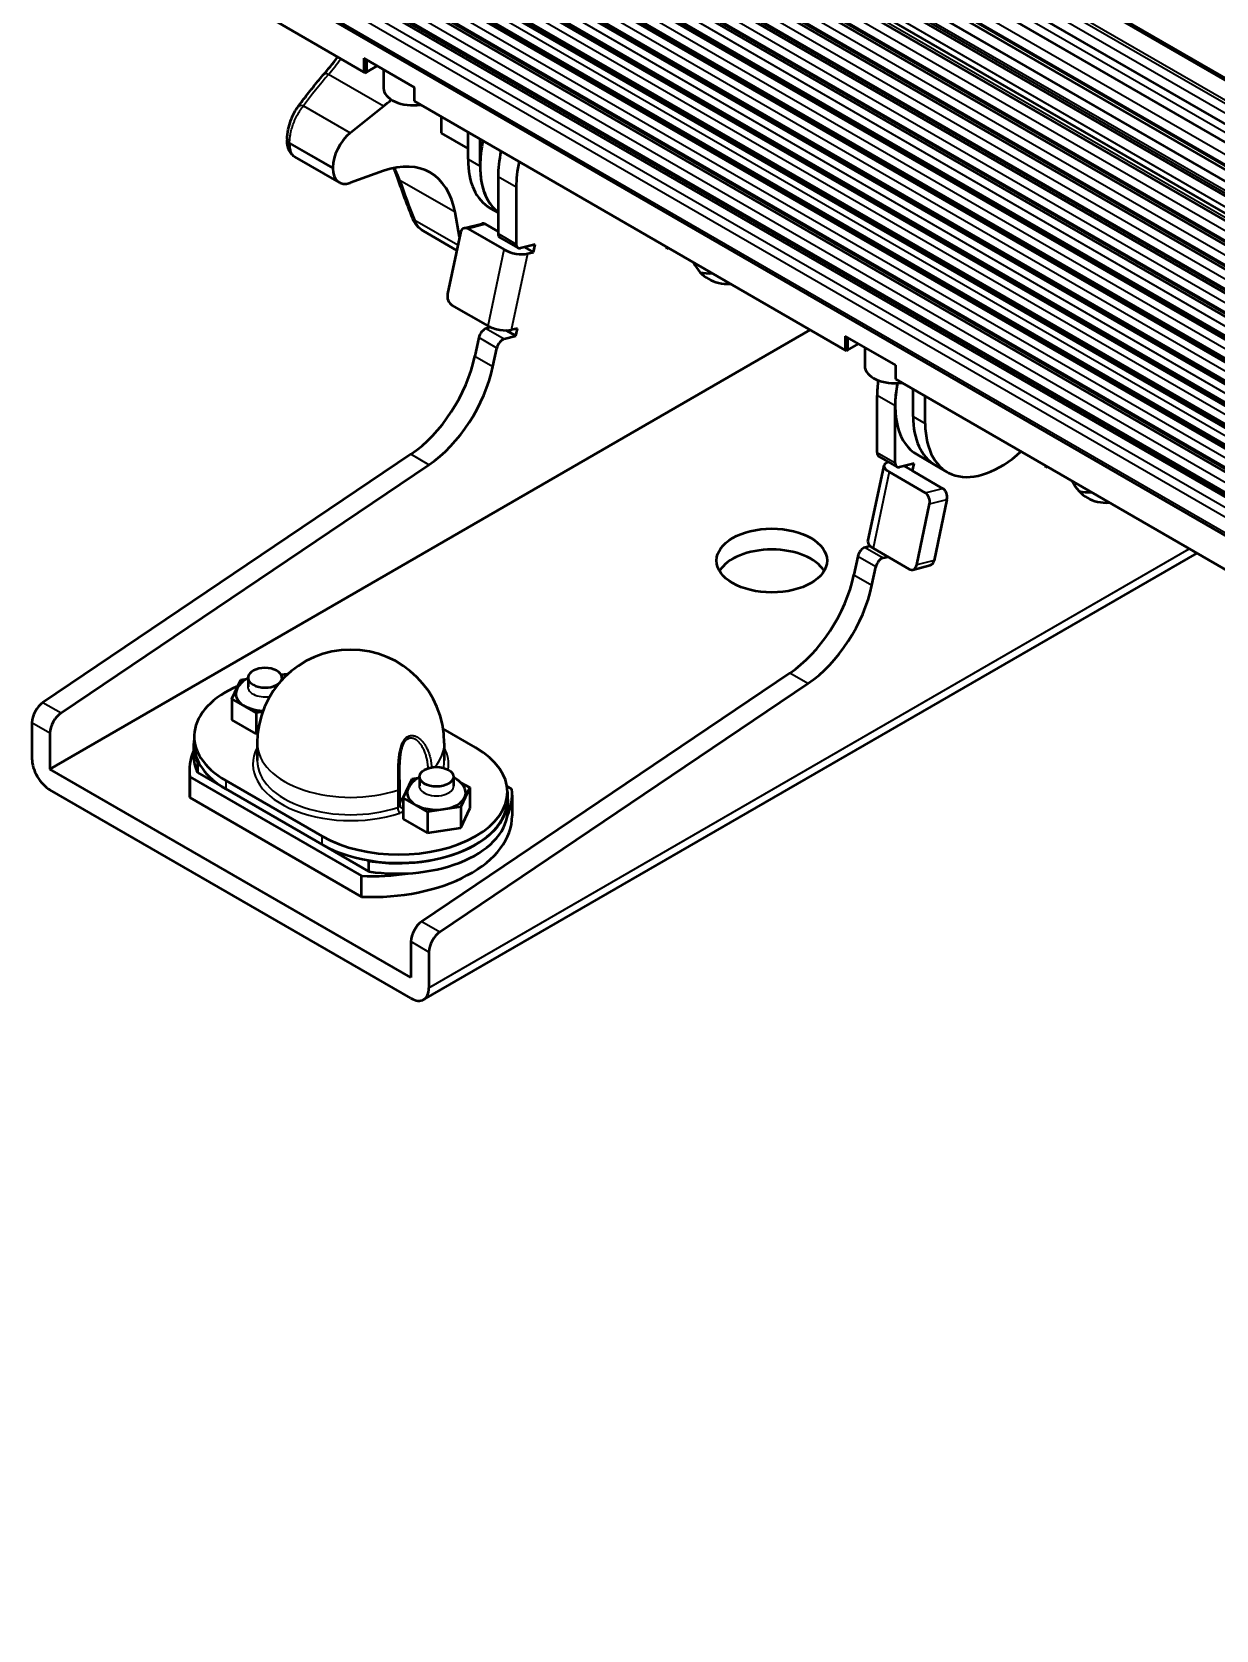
# Model space of a CAD drawing. Header units: millimetres. Extents: x 0 to 3000, y 0 to 3000.
# Drawn here: x 325.4 to 464.6, y 2279.7 to 2467.5 of the extents above; entities that cross this region are included whole.
import ezdxf

# ---------------------------------------------------------------- set-up
doc = ezdxf.new("R2010")
doc.units = ezdxf.units.MM
doc.layers.add('Visible (ANSI)', color=7, linetype='Continuous', lineweight=50)
doc.layers.add('Visible Narrow (ANSI)', color=7, linetype='Continuous', lineweight=35)

msp = doc.modelspace()

# ---------------------------------------------------------------- linework, layer by layer
at = {"layer": 'Visible (ANSI)'}
for p, q in [((1051.9639, 2123.313), (346.2714, 2530.7448)), ((1053.321, 2117.3781), (346.5633, 2525.4249)), ((1053.1807, 2115.3233), (346.6697, 2523.2276)), ((1053.0106, 2112.1892), (346.2817, 2520.2193)), ((1052.9552, 2110.8674), (346.3561, 2518.8226)), ((1052.8987, 2109.1818), (346.1658, 2517.2142)), ((1052.8524, 2107.1628), (345.9653, 2515.2843)), ((1052.8401, 2106.3273), (346.168, 2514.3247)), ((1052.8295, 2103.4406), (346.1968, 2511.4152)), ((1052.8688, 2100.5712), (346.2652, 2508.5289)), ((1052.9586, 2097.7195), (346.3733, 2505.6667)), ((1053.0997, 2094.8858), (346.521, 2502.8292)), ((1053.3367, 2092.045), (346.7084, 2500.017)), ((1053.7328, 2089.1613), (346.9354, 2497.231)), ((1054.1215, 2086.3316), (347.2019, 2494.4718)), ((1054.5027, 2083.5566), (347.508, 2491.7401)), ((1054.8865, 2080.762), (347.8638, 2488.9618)), ((1055.244, 2078.1478), (348.3003, 2486.3019)), ((1055.3899, 2075.3069), (348.4845, 2483.439)), ((1055.3899, 2072.3571), (348.4845, 2480.4892)), ((348.4898, 2475.9553), (1055.4923, 2067.7672)), ((349.8381, 2471.1873), (364.4045, 2462.7774)), ((364.4045, 2464.4104), (364.4045, 2462.7774)), ((370.3441, 2460.9811), (364.4045, 2464.4104)), ((364.6873, 2464.2471), (364.6873, 2462.7774)), ((364.5459, 2462.6957), (364.4045, 2462.7774)), ((364.5459, 2462.6957), (364.6873, 2462.7774)), ((364.6873, 2462.7774), (365.9601, 2463.5122)), ((366.7027, 2463.0835), (366.7027, 2460.8994)), ((370.3441, 2459.3481), (370.3441, 2460.9811)), ((362.7881, 2455.6266), (366.7163, 2458.7749)), ((370.3441, 2459.3481), (420.973, 2430.1175)), ((373.5062, 2455.6215), (373.5062, 2457.5225)), ((376.6374, 2453.8137), (373.5062, 2455.6215)), ((376.6374, 2452.5303), (376.6374, 2455.7147)), ((378.0516, 2451.7138), (378.0516, 2454.8982)), ((356.2527, 2452.8342), (361.4731, 2449.8202)), ((366.7163, 2451.1599), (362.7881, 2449.7723)), ((380.1729, 2450.4891), (380.1729, 2443.7922)), ((382.2943, 2449.2644), (382.2943, 2442.5674)), ((375.6456, 2443.4259), (375.1078, 2446.3151)), ((379.2262, 2446.8081), (380.1729, 2446.2616)), ((371.3487, 2444.1185), (371.3487, 2444.1185)), ((375.309, 2441.832), (371.3487, 2444.1185)), ((375.741, 2443.8777), (374.227, 2436.7099)), ((376.1996, 2444.438), (378.2435, 2444.9625)), ((376.6374, 2444.3654), (380.88, 2441.9159)), ((378.6813, 2444.8899), (380.1729, 2444.0287)), ((380.38, 2443.3344), (382.5014, 2442.1096)), ((384.5274, 2442.5198), (382.8121, 2442.0797)), ((384.3382, 2441.6239), (383.322, 2442.2105)), ((383.6569, 2441.449), (384.3382, 2441.6239)), ((384.3382, 2441.6239), (384.5274, 2442.5198)), ((399.9423, 2442.2596), (400.0098, 2442.0181)), ((400.0098, 2442.0181), (400.1471, 2442.1414)), ((378.9875, 2432.9561), (374.7449, 2435.4056)), ((327.4935, 2380.8828), (416.8718, 2432.4854)), ((379.3295, 2432.7862), (378.7725, 2432.6432)), ((382.2564, 2431.7681), (381.1315, 2432.4176)), ((382.4457, 2432.6641), (381.7643, 2432.4893)), ((382.2564, 2431.7681), (382.4457, 2432.6641)), ((377.9019, 2431.5724), (377.4454, 2429.4113)), ((379.5667, 2428.1866), (380.0232, 2430.3477)), ((380.8938, 2431.4185), (382.2564, 2431.7681)), ((420.973, 2431.7505), (420.973, 2430.1175)), ((426.9127, 2428.3212), (420.973, 2431.7505)), ((421.1144, 2430.0359), (420.973, 2430.1175)), ((421.1144, 2430.0359), (421.2558, 2430.1175)), ((421.2558, 2431.5872), (421.2558, 2430.1175)), ((421.2558, 2430.1175), (422.5286, 2430.8524)), ((423.2713, 2430.4236), (423.2713, 2428.2396)), ((426.9127, 2426.6882), (426.9127, 2428.3212)), ((426.9127, 2426.6882), (477.683, 2397.376)), ((424.7207, 2418.0725), (424.7207, 2424.7695)), ((428.9633, 2422.32), (428.9633, 2425.5043)), ((430.3775, 2421.5035), (430.3775, 2424.6878)), ((426.842, 2416.8478), (426.842, 2423.5447)), ((369.9181, 2417.8648), (326.6679, 2388.6969)), ((424.9278, 2417.6147), (427.0491, 2416.39)), ((429.4308, 2417.8225), (431.5521, 2416.5978)), ((328.7892, 2387.4721), (372.0395, 2416.64)), ((423.6481, 2407.5912), (425.5407, 2416.551)), ((426.1349, 2415.788), (430.3775, 2413.3385)), ((429.0752, 2416.8002), (427.3598, 2416.36)), ((427.8698, 2416.4909), (428.8859, 2415.9042)), ((428.8859, 2415.9042), (429.0752, 2416.8002)), ((432.4214, 2413.863), (428.8859, 2415.9042)), ((431.5521, 2416.5978), (432.9663, 2415.7813)), ((444.49, 2416.5399), (444.5575, 2416.2984)), ((444.5575, 2416.2984), (444.6948, 2416.4217)), ((429.3813, 2404.8665), (430.8954, 2412.0343)), ((432.9393, 2412.5588), (431.4253, 2405.391)), ((462.2982, 2406.2584), (371.4199, 2353.7898)), ((422.4496, 2405.8528), (421.9931, 2403.6917)), ((423.8994, 2407.0722), (423.3202, 2406.9236)), ((428.485, 2404.3788), (424.2423, 2406.8283)), ((425.4415, 2405.6989), (425.9656, 2405.8333)), ((424.1145, 2402.4669), (424.5709, 2404.6281)), ((428.9228, 2404.3061), (430.9667, 2404.8306)), ((348.8688, 2389.1174), (349.9148, 2391.3713)), ((349.9148, 2391.3713), (350.6723, 2391.4884)), ((350.7725, 2391.5993), (350.7725, 2390.5378)), ((354.7725, 2391.5993), (354.7725, 2391.372)), ((414.4659, 2392.1451), (371.2157, 2362.9772)), ((373.337, 2361.7525), (416.5872, 2390.9204)), ((351.7265, 2387.4675), (348.8688, 2389.1174)), ((348.8688, 2389.1174), (348.8688, 2386.6679)), ((352.4829, 2387.5845), (351.7265, 2387.4675)), ((351.7265, 2387.4675), (351.7265, 2385.018)), ((325.3722, 2386.3215), (325.3722, 2382.1075)), ((327.4935, 2385.0967), (327.4935, 2380.8828)), ((351.7265, 2385.018), (348.8688, 2386.6679)), ((351.7265, 2385.018), (351.9083, 2385.0461)), ((377.5213, 2383.3935), (373.719, 2385.5887)), ((344.373, 2383.6443), (344.373, 2382.4196)), ((344.442, 2384.7203), (344.442, 2383.7405)), ((351.8488, 2383.9038), (351.8488, 2381.8626)), ((373.8488, 2383.9038), (373.8488, 2381.8626)), ((344.8176, 2381.6993), (344.9944, 2381.5972)), ((344.8176, 2381.6993), (344.8176, 2380.4745)), ((369.9199, 2356.3879), (327.4935, 2380.8828)), ((343.8742, 2380.6785), (343.8742, 2378.229)), ((343.9196, 2379.9724), (364.1004, 2368.321)), ((343.9196, 2379.9724), (343.9196, 2377.5229)), ((344.8176, 2380.4745), (348.1764, 2378.5353)), ((348.1764, 2379.5151), (359.4901, 2372.9832)), ((368.6186, 2380.5067), (368.6186, 2380.5067)), ((369.0213, 2377.4824), (370.0674, 2379.7362)), ((370.0674, 2379.7362), (370.8248, 2379.8534)), ((370.9251, 2379.9642), (370.9251, 2378.9028)), ((374.9251, 2379.9642), (374.9251, 2378.9028)), ((369.9199, 2353.9384), (327.4935, 2378.4333)), ((343.9196, 2377.5229), (364.1004, 2365.8715)), ((348.1764, 2378.5353), (359.4901, 2372.0034)), ((368.615, 2376.618), (368.615, 2378.6592)), ((375.7624, 2379.3059), (376.8288, 2378.6902)), ((376.8288, 2378.6902), (375.7828, 2376.4364)), ((376.8288, 2378.6902), (376.8288, 2376.2407)), ((381.7781, 2378.5272), (381.2026, 2378.8594)), ((381.2557, 2378.1883), (381.2557, 2377.2085)), ((381.8235, 2377.821), (381.8235, 2375.3716)), ((371.8791, 2375.8324), (369.0213, 2377.4824)), ((369.0213, 2377.4824), (369.0213, 2375.0329)), ((375.7828, 2376.4364), (371.8791, 2375.8324)), ((371.8791, 2375.8324), (371.8791, 2373.383)), ((375.7828, 2376.4364), (375.7828, 2373.9869)), ((375.7828, 2373.9869), (376.8288, 2376.2407)), ((381.3247, 2377.3047), (381.3247, 2376.08)), ((371.8791, 2373.383), (369.0213, 2375.0329)), ((371.8791, 2373.383), (375.7828, 2373.9869)), ((359.4901, 2372.0034), (364.9701, 2368.8394)), ((364.7934, 2370.1663), (364.9701, 2370.0642)), ((364.9701, 2368.8394), (364.9701, 2370.0642)), ((364.1004, 2365.8715), (364.1004, 2368.321)), ((369.9199, 2360.6018), (369.9199, 2356.3879)), ((372.0412, 2359.3771), (372.0412, 2355.1631))]:
    msp.add_line(p, q, dxfattribs=at)
msp.add_arc((362.8488, 2383.9038), 11, 0, 180, dxfattribs=at)
for centre, major_axis, ratio, start_param, end_param in [((370.2027, 2460.8994), (-3.5, 0), 0.57735027, 0, 1.81601992), ((357.4263, 2458.0761), (-0.8067, 0.591), 0.59745732, 0.00004486, 0.00005769), ((364.6955, 2469.6312), (7.5, 12.9904), 0.57735027, 4.11868995, 4.20561528), ((356.3707, 2454.8883), (-1, 0.0021), 0.57597444, 6.28317244, 6.28318526), ((356.3706, 2454.795), (-0.9999, -0.0021), 0.57872282, 0, 0.00001226), ((363.2731, 2453.021), (1.8, 3.1177), 0.57735027, 0.9770973, 2.35385453), ((386.8904, 2456.817), (-6.25, -10.8253), 0.57735027, 5.22045615, 6.20527036), ((364.6955, 2437.9701), (7.5, 12.9904), 0.57735027, 5.68948628, 6.87688433), ((389.0118, 2455.5922), (6.25, 10.8253), 0.57735027, 2.07886349, 2.35619449), ((389.0118, 2455.5922), (-6.25, -10.8253), 0.57735027, 5.22045615, 5.49778714), ((378.4052, 2461.7159), (-12.5, -21.6506), 0.57735027, 5.49541276, 5.50016152), ((363.2731, 2452.9379), (-1.8, -3.1177), 0.57735027, 5.5001271, 6.87688433), ((385.4762, 2457.6334), (-6.25, -10.8253), 0.57735027, 5.49778714, 6.28318531), ((386.8904, 2456.817), (-6.25, -10.8253), 0.57735027, 5.49778714, 6.20527036), ((391.1331, 2454.3675), (6.25, 10.8253), 0.57735027, 2.07886349, 2.35619449), ((371.0678, 2445.9491), (-0.9284, -0.3715), 0.49273115, 6.2831654, 6.28317948), ((376.4481, 2443.4694), (-0.2485, 0.9686), 0.71081158, 5.67523381, 7.24603014), ((378.4921, 2443.9939), (-0.2485, 0.9686), 0.71081158, 5.67523381, 6.28318531), ((380.88, 2444.2004), (-0.5, -0.866), 0.57735027, 5.49778714, 6.28318531), ((382.2427, 2442.2655), (-1.9568, 0.4133), 0.40176307, 0.88863584, 2.45943216), ((383.0014, 2442.9757), (-0.5, -0.866), 0.57735027, 5.49778714, 6.79763662), ((410.9433, 2448.946), (-6.05, -10.4789), 0.57735027, 5.91547316, 6.65089745), ((408.822, 2450.1708), (-6.05, -10.4789), 0.57735027, 0.17622646, 0.36771214), ((374.9341, 2436.3016), (-0.2485, 0.9686), 0.71081158, 0.96284483, 2.53364116), ((378.5832, 2431.7473), (-0.5, -0.866), 0.57735027, 3.65604397, 5.22684029), ((380.3501, 2433.3058), (1.9568, -0.4133), 0.40176307, 4.03022849, 5.60102482), ((380.7045, 2430.5225), (0.5, 0.866), 0.57735027, 0.51445131, 2.08524764), ((369.2016, 2427.2959), (-6.05, -10.4789), 0.57735027, 0.86924779, 2.08524764), ((426.7713, 2428.2396), (-3.5, 0), 0.57735027, 0, 1.81601992), ((371.3229, 2426.0712), (6.05, 10.4789), 0.57735027, 4.01084045, 5.22684029), ((433.5595, 2429.8726), (-6.25, -10.8253), 0.57735027, 5.32939671, 5.49778714), ((435.6808, 2428.6478), (-6.25, -10.8253), 0.57735027, 5.24776002, 6.28318531), ((435.6808, 2428.6478), (6.25, 10.8253), 0.57735027, 2.10616736, 2.35619449), ((437.8021, 2427.4231), (-6.25, -10.8253), 0.57735027, 5.49778714, 6.28318531), ((437.8021, 2427.4231), (-6.25, -10.8253), 0.57735027, 5.49778714, 6.28318531), ((439.2163, 2426.6066), (-6.25, -10.8253), 0.57735027, 5.49778714, 7.34591447), ((425.4278, 2418.4808), (-0.5, -0.866), 0.57735027, 5.49778714, 6.28318531), ((427.4975, 2416.1376), (-1.9568, 0.4133), 0.40176307, 5.60678205, 7.17182114), ((427.5491, 2417.256), (-0.5, -0.866), 0.57735027, 5.49778714, 6.79763662), ((430.1883, 2412.4425), (0.2485, -0.9686), 0.71081158, 0.96284483, 2.53364116), ((432.2322, 2412.967), (-0.2485, 0.9686), 0.71081158, 4.10443748, 5.67523381), ((455.491, 2423.2264), (-6.05, -10.4789), 0.57735027, 5.91547316, 6.65089745), ((453.3697, 2424.4512), (-6.05, -10.4789), 0.57735027, 0.17622646, 0.36771214), ((425.605, 2407.1779), (-1.9568, 0.4133), 0.40176307, 0, 0.88863584), ((412.3463, 2402.9282), (-6.5, 0), 0.57735027, 3.47403961, 5.95073836), ((423.1309, 2406.0276), (-0.5, -0.866), 0.57735027, 3.65604397, 5.22684029), ((425.2523, 2404.8029), (0.5, 0.866), 0.57735027, 0.51445131, 2.08524764), ((428.6742, 2405.2747), (0.2485, -0.9686), 0.71081158, 5.67523381, 7.24603014), ((430.7182, 2405.7992), (0.2485, -0.9686), 0.71081158, 0, 0.96284483), ((413.7493, 2401.5763), (-6.05, -10.4789), 0.57735027, 0.86924779, 2.08524764), ((415.8706, 2400.3516), (6.05, 10.4789), 0.57735027, 4.01084045, 5.22684029), ((352.7725, 2391.5993), (-2, 0), 0.57735027, 2.87457249, 8.76629787), ((357.192, 2384.7203), (12.75, 0), 0.57735027, 1.71081536, 1.76873592), ((357.192, 2384.7203), (-12.75, 0), 0.57735027, 5.35353707, 7.06858347), ((352.7725, 2389.7213), (-3.4442, 0), 0.57735027, 6.03050505, 7.78596628), ((326.7864, 2387.138), (-1, -1.7321), 0.57735027, 4.01084045, 5.49778714), ((328.9077, 2385.9132), (1, 1.7321), 0.57735027, 0.86924779, 2.35619449), ((357.3585, 2383.6443), (-12.9856, 0), 0.57735027, 6.18005225, 6.54562584), ((357.192, 2383.7405), (-12.75, 0), 0.57735027, 0, 0.78539816), ((368.5057, 2378.1883), (12.75, 0), 0.57735027, 3.92699082, 7.06858347), ((327.4935, 2380.8828), (-1.5, 2.5981), 0.57735027, 0.78539816, 2.35619449), ((360.3742, 2380.6785), (-16.5, 0), 0.57735027, 6.03667733, 6.3573783), ((357.3585, 2382.4196), (-12.9856, 0), 0.57735027, 0, 0.26244053), ((360.3742, 2378.229), (-16.5, 0), 0.57735027, 0, 0.074193), ((368.3391, 2377.3047), (12.9856, 0), 0.57735027, 4.44994845, 6.38631836), ((368.115, 2378.6592), (0.5, 0), 0.57735027, 0, 0.01820471), ((372.9251, 2378.0863), (-3.4442, 0), 0.57735027, 6.03050505, 9.67745822), ((365.3235, 2377.821), (16.5, 0), 0.57735027, 6.02236238, 6.3573783), ((368.5057, 2377.2085), (12.75, 0), 0.57735027, 3.92699082, 6.28318531), ((368.3391, 2376.08), (12.9856, 0), 0.57735027, 4.44994845, 6.28318531), ((365.3235, 2375.3716), (16.5, 0), 0.57735027, 4.63819598, 6.28318531), ((365.3235, 2377.821), (-16.5, 0), 0.57735027, 1.49660333, 1.83161925), ((371.3341, 2361.4183), (-1, -1.7321), 0.57735027, 4.01084045, 5.49778714), ((373.4554, 2360.1936), (1, 1.7321), 0.57735027, 0.86924779, 2.35619449), ((369.9199, 2356.3879), (1.5, -2.5981), 0.57735027, 5.49778714, 7.06858347)]:
    msp.add_ellipse(centre, major_axis=major_axis, ratio=ratio, start_param=start_param, end_param=end_param, dxfattribs=at)
for centre, major_axis in [((412.3463, 2405.3777), (-6.5, 0)), ((372.9251, 2379.9642), (2, 0))]:
    msp.add_ellipse(centre, major_axis=major_axis, ratio=0.57735027, dxfattribs=at)
for points in [[(359.6191, 2462.4403), (360.1715, 2463.0831), (360.7429, 2463.7971), (361.3138, 2464.5618)], [(356.2526, 2452.8342), (356.2526, 2452.8342), (356.2527, 2452.8342), (356.2527, 2452.8342)], [(368.3834, 2450.2821), (368.2369, 2450.7055), (368.0768, 2451.1119), (367.9046, 2451.4963)], [(354.8787, 2391.4852), (354.8436, 2391.5043), (354.8082, 2391.5228), (354.7725, 2391.5406)]]:
    msp.add_open_spline(points, degree=3, dxfattribs=at)
for points, knots in [([(356.6197, 2458.6672), (356.8069, 2458.9228), (356.9967, 2459.1776), (357.3815, 2459.6856), (357.5764, 2459.9389), (357.9714, 2460.4437), (358.1714, 2460.6953), (358.5765, 2461.1969), (358.7815, 2461.4468), (359.1966, 2461.9449), (359.4066, 2462.1931), (359.6191, 2462.4403)], [2.8641107812, 2.8641107812, 2.8641107812, 2.8641107812, 2.8793131854, 2.8793131854, 2.8945155896, 2.8945155896, 2.9097179938, 2.9097179938, 2.9249203979, 2.9249203979, 2.9401228021, 2.9401228021, 2.9401228021, 2.9401228021]), ([(355.3707, 2454.8904), (355.3715, 2455.2522), (355.4168, 2455.6461), (355.5731, 2456.3986), (355.6792, 2456.7656), (355.9311, 2457.4474), (356.078, 2457.7715), (356.3574, 2458.281), (356.4851, 2458.4835), (356.6197, 2458.6672)], [0, 0, 0, 0, 0.123664528, 0.123664528, 0.235352592, 0.235352592, 0.342704368, 0.342704368, 0.421834472, 0.421834472, 0.421834472, 0.421834472]), ([(355.3707, 2454.8904), (355.3707, 2454.8839), (355.3707, 2454.8774), (355.3707, 2454.8644), (355.3707, 2454.8579), (355.3706, 2454.8449), (355.3706, 2454.8384), (355.3707, 2454.8254), (355.3707, 2454.8189), (355.3707, 2454.8059), (355.3707, 2454.7995), (355.3707, 2454.793)], [3.13921248205, 3.13921248205, 3.13921248205, 3.13921248205, 3.14016455042, 3.14016455042, 3.14111661879, 3.14111661879, 3.14206868716, 3.14206868716, 3.14302075553, 3.14302075553, 3.14397282391, 3.14397282391, 3.14397282391, 3.14397282391]), ([(356.2526, 2452.8342), (356.0898, 2452.9283), (355.9466, 2453.0551), (355.7125, 2453.3463), (355.621, 2453.5138), (355.4639, 2453.9185), (355.4122, 2454.1661), (355.3765, 2454.5458), (355.371, 2454.6679), (355.3707, 2454.793)], [0, 0, 0, 0, 0.068614914, 0.068614914, 0.140335039, 0.140335039, 0.234415661, 0.234415661, 0.277227367, 0.277227367, 0.277227367, 0.277227367]), ([(370.1394, 2445.5776), (370.0127, 2445.8943), (369.8879, 2446.2104), (369.6421, 2446.8414), (369.5212, 2447.1564), (369.2831, 2447.785), (369.166, 2448.0988), (368.9357, 2448.7249), (368.8225, 2449.0373), (368.6, 2449.6607), (368.4907, 2449.9718), (368.3834, 2450.2821)], [2.8641107812, 2.8641107812, 2.8641107812, 2.8641107812, 2.8793131854, 2.8793131854, 2.8945155896, 2.8945155896, 2.9097179938, 2.9097179938, 2.9249203979, 2.9249203979, 2.9401228021, 2.9401228021, 2.9401228021, 2.9401228021]), ([(371.3487, 2444.1185), (371.0882, 2444.2689), (370.8529, 2444.4703), (370.442, 2444.9585), (370.2678, 2445.2568), (370.1394, 2445.5776)], [0, 0, 0, 0, 0.103061656, 0.103061656, 0.215012977, 0.215012977, 0.215012977, 0.215012977]), ([(350.7725, 2391.5406), (350.732, 2391.5203), (350.6917, 2391.4992), (350.3259, 2391.2983), (350.0155, 2391.0637), (349.6343, 2390.5862), (349.5244, 2390.4122), (349.4377, 2390.2185)], [3.070011376, 3.070011376, 3.070011376, 3.070011376, 3.116491937, 3.116491937, 3.495062431, 3.495062431, 3.674310562, 3.674310562, 3.674310562, 3.674310562]), ([(368.615, 2378.6645), (368.615, 2378.9279), (368.6146, 2379.1998), (368.6145, 2379.4791), (368.6144, 2379.5222), (368.6144, 2379.5654), (368.6144, 2379.6089)], [0.000000001, 0.000000001, 0.000000001, 0.000000001, 0.145631844, 0.145631844, 0.145631844, 0.168106641, 0.168106641, 0.168106641, 0.168106641]), ([(370.9251, 2379.9055), (370.8845, 2379.8852), (370.8442, 2379.8641), (370.4784, 2379.6632), (370.168, 2379.4286), (369.7868, 2378.9511), (369.6769, 2378.7772), (369.5903, 2378.5834)], [3.070011376, 3.070011376, 3.070011376, 3.070011376, 3.116491937, 3.116491937, 3.495062431, 3.495062431, 3.674310562, 3.674310562, 3.674310562, 3.674310562]), ([(376.2599, 2378.5834), (376.1498, 2378.8297), (376.0024, 2379.0435), (375.6301, 2379.4558), (375.3952, 2379.6367), (375.0756, 2379.8269), (375.0008, 2379.8676), (374.9251, 2379.9055)], [1.038078419, 1.038078419, 1.038078419, 1.038078419, 1.265963942, 1.265963942, 1.555595274, 1.555595274, 1.642377604, 1.642377604, 1.642377604, 1.642377604]), ([(368.615, 2376.618), (368.615, 2376.6176), (368.6151, 2376.6173), (368.6151, 2376.6166), (368.6151, 2376.6162), (368.6151, 2376.6155), (368.6151, 2376.6152), (368.6151, 2376.6145), (368.6151, 2376.6141), (368.6151, 2376.6134), (368.6151, 2376.6131), (368.6151, 2376.6127)], [3.926990817, 3.926990817, 3.926990817, 3.926990817, 3.9306317598, 3.9306317598, 3.9342727026, 3.9342727026, 3.9379136454, 3.9379136454, 3.9415545881, 3.9415545881, 3.9451955309, 3.9451955309, 3.9451955309, 3.9451955309])]:
    msp.add_open_spline(points, degree=3, knots=knots, dxfattribs=at)
at = {"layer": 'Visible Narrow (ANSI)'}
for p, q in [((345.9786, 2531.2175), (1051.6712, 2123.7857)), ((1053.6261, 2119.9762), (346.6113, 2528.1713)), ((1053.4143, 2118.5895), (346.6631, 2526.6325)), ((1053.5414, 2119.6343), (346.7814, 2527.6822)), ((1053.2509, 2116.3923), (346.6631, 2524.3409)), ((1053.0289, 2112.5797), (346.0826, 2520.7354)), ((1053.0371, 2112.7511), (346.0947, 2520.9046)), ((1053.0968, 2113.8998), (346.5373, 2521.8321)), ((1052.9078, 2109.4889), (345.977, 2517.6356)), ((1052.9164, 2109.7649), (345.979, 2517.9156)), ((1052.8444, 2106.6525), (345.9661, 2514.769)), ((1052.8668, 2107.9092), (346.2754, 2515.8599)), ((1052.8295, 2105.0852), (346.3454, 2512.9739)), ((1052.8277, 2103.9731), (345.9923, 2512.0646)), ((1052.8282, 2103.7583), (345.9946, 2511.849)), ((1052.8577, 2101.0989), (346.0585, 2509.1692)), ((1052.8401, 2102.2124), (346.4015, 2510.0749)), ((1052.8621, 2100.8816), (346.0628, 2508.9526)), ((1052.9007, 2099.3575), (346.4974, 2507.1996)), ((1052.9388, 2098.2276), (346.163, 2506.2848)), ((1052.9468, 2098.0166), (346.1724, 2506.073)), ((1053.0711, 2095.3842), (346.3084, 2503.4338)), ((1053.0119, 2096.5208), (346.6329, 2504.3489)), ((1053.083, 2095.1741), (346.3208, 2503.2234)), ((1053.1744, 2093.7027), (346.8082, 2501.5234)), ((1053.267, 2092.5524), (346.4936, 2500.6083)), ((1053.2969, 2092.3351), (346.5089, 2500.3993)), ((1053.6653, 2089.653), (346.7186, 2497.8089)), ((1053.5025, 2090.8378), (347.0232, 2498.7239)), ((1053.6946, 2089.4392), (346.7369, 2497.6015)), ((1053.8943, 2087.9857), (347.2778, 2495.9509)), ((1054.0561, 2086.8076), (346.9832, 2495.0363)), ((1054.085, 2086.5975), (347.0046, 2494.8305)), ((1054.3944, 2084.0431), (347.2876, 2492.2914)), ((1054.4173, 2083.851), (347.3105, 2492.0993)), ((1054.2786, 2085.1882), (347.5721, 2493.2054)), ((1054.6544, 2082.4522), (347.9233, 2490.4835)), ((1054.7417, 2081.3021), (347.6349, 2489.5504)), ((1054.776, 2081.0488), (347.6693, 2489.2971)), ((1055.1773, 2078.6451), (348.0706, 2486.8933)), ((348.1059, 2486.6364), (1055.2126, 2078.3882)), ((1055.0275, 2079.7359), (348.311, 2487.7588)), ((1055.3537, 2076.9409), (348.6257, 2484.9705)), ((1055.3895, 2075.8363), (348.2827, 2484.0846)), ((348.2827, 2483.885), (1055.3895, 2075.6367)), ((1055.3895, 2072.9207), (348.2827, 2481.1689)), ((348.2827, 2480.9351), (1055.3895, 2072.6868)), ((1055.3899, 2074.0395), (348.6453, 2482.0788)), ((1055.3899, 2071.0897), (348.6453, 2479.1289)), ((1055.3895, 2069.9708), (348.2827, 2478.2191)), ((348.2827, 2476.413), (1055.3895, 2068.1647)), ((366.7163, 2458.7749), (360.2428, 2462.5123)), ((357.2916, 2458.8), (362.7881, 2455.6266)), ((355.6636, 2454.482), (360.7275, 2451.5582)), ((360.7275, 2451.4613), (355.6636, 2454.3848)), ((376.6374, 2452.5303), (378.0516, 2451.7138)), ((375.1078, 2446.3151), (368.6343, 2450.0526)), ((382.2943, 2449.2644), (380.1729, 2450.4891)), ((370.3737, 2445.3928), (375.4429, 2442.4661)), ((378.6813, 2444.8899), (376.6374, 2444.3654)), ((380.1729, 2443.7922), (382.2943, 2442.5674)), ((378.9875, 2432.9561), (380.88, 2441.9159)), ((381.7643, 2432.4893), (383.6569, 2441.449)), ((378.7725, 2432.6432), (380.8938, 2431.4185)), ((380.0232, 2430.3477), (377.9019, 2431.5724)), ((377.4454, 2429.4113), (379.5667, 2428.1866)), ((426.842, 2423.5447), (424.7207, 2424.7695)), ((428.9633, 2422.32), (430.3775, 2421.5035)), ((372.0395, 2416.64), (369.9181, 2417.8648)), ((424.7207, 2418.0725), (426.842, 2416.8478)), ((426.1349, 2415.788), (424.2423, 2406.8283)), ((430.3775, 2413.3385), (432.4214, 2413.863)), ((430.8954, 2412.0343), (432.9393, 2412.5588)), ((372.0412, 2355.1631), (461.4195, 2406.7657)), ((424.5709, 2404.6281), (422.4496, 2405.8528)), ((423.3202, 2406.9236), (425.4415, 2405.6989)), ((431.4253, 2405.391), (429.3813, 2404.8665)), ((421.9931, 2403.6917), (424.1145, 2402.4669)), ((416.5872, 2390.9204), (414.4659, 2392.1451)), ((326.6679, 2388.6969), (328.7892, 2387.4721)), ((327.4935, 2385.0967), (325.3722, 2386.3215)), ((369.274, 2384.1795), (369.274, 2384.1794)), ((348.1764, 2379.5151), (348.1764, 2378.5353)), ((368.3658, 2378.4095), (368.3658, 2376.3682)), ((359.4901, 2372.0034), (359.4901, 2372.9832)), ((371.2157, 2362.9772), (373.337, 2361.7525)), ((372.0412, 2359.3771), (369.9199, 2360.6018))]:
    msp.add_line(p, q, dxfattribs=at)
for centre, major_axis, ratio, start_param, end_param in [((423.9969, 2440.3851), (75.3597, 14.0277), 0.67677524, 2.44159035, 2.51760237), ((360.3775, 2461.7886), (-0.7584, 0.6518), 0.56306785, 5.32363545, 6.2831861), ((357.4263, 2458.0762), (-0.8067, 0.591), 0.59745732, 5.27855469, 6.28318531), ((356.3707, 2454.8883), (-1, 0.0021), 0.57597444, 0, 0.78658542), ((356.3707, 2454.795), (-1, -0.0021), 0.57872282, 0.00001228, 0.78420524), ((373.3412, 2464.6396), (-12.5, -21.6506), 0.57735027, 5.49540697, 5.50016731), ((369.3284, 2450.6089), (-0.9451, -0.3268), 0.54755308, 0, 0.57743449), ((419.6741, 2430.4935), (-47.9386, 59.8143), 0.4567734, 0.90775515, 0.98376718), ((371.0679, 2445.9491), (-0.9284, -0.3715), 0.49273115, 0.00001408, 0.55261798), ((352.7725, 2390.5378), (-2.03, 0), 0.57735027, 6.11109402, 8.13025777), ((362.8488, 2381.4543), (-11.5, 0), 0.57735027, 5.98722239, 8.37937939), ((362.8488, 2383.9038), (-11, 0), 0.57735027, 0, 2.09618117), ((369.2128, 2384.6454), (-0.25, 0.433), 0.57734833, 3.92703051, 4.46818039), ((362.8488, 2383.9038), (11, 0), 0.57735027, 5.82828489, 6.28318531), ((362.8488, 2381.4543), (11.5, 0), 0.57735027, 6.18540177, 6.57914823), ((362.8488, 2381.8626), (-11, 0), 0.57735027, 0, 2.09618117), ((362.8488, 2381.8626), (11, 0), 0.57735027, 6.14947994, 6.28318531), ((368.115, 2378.6592), (0.5, 0), 0.57735027, 5.23777383, 6.28318531), ((371.8644, 2376.6574), (-3.25, 0), 0.57735027, 5.73325633, 6.26363027), ((372.9251, 2378.9028), (2.03, 0), 0.57735027, 2.96950136, 6.4552766), ((368.115, 2376.618), (0.5, 0), 0.57735027, 5.23777383, 6.28318531), ((368.6166, 2376.1185), (0.1587, -0.4741), 0.40951058, 4.02716351, 5.59795978), ((369.1149, 2376.6285), (-0.4998, -0.0158), 0.81636129, 0, 1.35684125)]:
    msp.add_ellipse(centre, major_axis=major_axis, ratio=ratio, start_param=start_param, end_param=end_param, dxfattribs=at)
for points in [[(360.2428, 2462.5123), (360.7163, 2463.078), (361.2004, 2463.6927), (361.6865, 2464.3469)], [(368.6343, 2450.0526), (368.4506, 2450.5696), (368.2473, 2451.0605), (368.026, 2451.5208)]]:
    msp.add_open_spline(points, degree=3, dxfattribs=at)
for points, knots in [([(355.6636, 2454.482), (355.664, 2454.6808), (355.6783, 2454.8879), (355.704, 2455.0955), (355.7053, 2455.1064), (355.7067, 2455.1172), (355.7081, 2455.1281), (355.7336, 2455.3249), (355.769, 2455.5221), (355.8141, 2455.7224), (355.8169, 2455.735), (355.8197, 2455.7476), (355.8227, 2455.7602), (355.8686, 2455.9594), (355.924, 2456.1621), (355.9918, 2456.374), (355.9949, 2456.3835), (355.998, 2456.3931), (356.0011, 2456.4027), (356.0713, 2456.6193), (356.1552, 2456.8449), (356.249, 2457.0657), (356.2504, 2457.0689), (356.2517, 2457.0721), (356.2531, 2457.0753), (356.35, 2457.3026), (356.4574, 2457.5249), (356.5683, 2457.7297), (356.6787, 2457.9335), (356.7919, 2458.1205), (356.9102, 2458.2961), (356.9125, 2458.2995), (356.9147, 2458.3028), (356.917, 2458.3062), (357.0378, 2458.4847), (357.164, 2458.651), (357.2916, 2458.8)], [0, 0, 0, 0, 0.142857143, 0.142857143, 0.142857143, 0.150347149, 0.150347149, 0.150347149, 0.285714286, 0.285714286, 0.285714286, 0.294214255, 0.294214255, 0.294214255, 0.428571429, 0.428571429, 0.428571429, 0.434608945, 0.434608945, 0.434608945, 0.571428571, 0.571428571, 0.571428571, 0.573394826, 0.573394826, 0.573394826, 0.714285714, 0.714285714, 0.714285714, 0.854457346, 0.854457346, 0.854457346, 0.857142857, 0.857142857, 0.857142857, 0.999999997, 0.999999997, 0.999999997, 0.999999997]), ([(355.6636, 2454.3848), (355.664, 2454.1893), (355.6779, 2454.0071), (355.704, 2453.8425), (355.7301, 2453.6779), (355.768, 2453.5307), (355.8181, 2453.399), (355.8682, 2453.2672), (355.9309, 2453.1514), (356.0045, 2453.056), (356.0771, 2452.9619), (356.1603, 2452.8875), (356.2526, 2452.8342)], [0, 0, 0, 0, 0.142857143, 0.142857143, 0.142857143, 0.285714286, 0.285714286, 0.285714286, 0.428571429, 0.428571429, 0.428571429, 0.569392733, 0.569392733, 0.569392733, 0.569392733]), ([(371.3487, 2444.1185), (371.3485, 2444.1186), (371.3483, 2444.1187), (371.3481, 2444.1189), (371.1996, 2444.2046), (371.0608, 2444.3147), (370.9389, 2444.4403), (370.8176, 2444.5654), (370.7123, 2444.7049), (370.6194, 2444.8604), (370.6176, 2444.8634), (370.6158, 2444.8664), (370.614, 2444.8694), (370.5198, 2445.0285), (370.4389, 2445.2049), (370.3737, 2445.3928)], [0.573201962, 0.573201962, 0.573201962, 0.573201962, 0.573394826, 0.573394826, 0.573394826, 0.714285714, 0.714285714, 0.714285714, 0.854457346, 0.854457346, 0.854457346, 0.857142857, 0.857142857, 0.857142857, 0.999999997, 0.999999997, 0.999999997, 0.999999997]), ([(369.5158, 2384.6808), (369.4725, 2384.6557), (369.4298, 2384.6272), (369.3877, 2384.5947), (369.3455, 2384.5622), (369.3038, 2384.5257), (369.2629, 2384.4852), (369.222, 2384.4447), (369.182, 2384.4001), (369.1431, 2384.3515), (369.1042, 2384.3029), (369.0664, 2384.2503), (369.0299, 2384.1936), (368.9934, 2384.1369), (368.9582, 2384.076), (368.924, 2384.0103), (368.8897, 2383.9445), (368.8565, 2383.8738), (368.8244, 2383.7972), (368.7922, 2383.7205), (368.7612, 2383.638), (368.7313, 2383.5488), (368.7015, 2383.4595), (368.6728, 2383.3634), (368.6457, 2383.2594), (368.6185, 2383.1554), (368.5928, 2383.0435), (368.5689, 2382.9226), (368.545, 2382.8018), (368.5229, 2382.6721), (368.5028, 2382.5328), (368.4828, 2382.3935), (368.4649, 2382.2447), (368.4494, 2382.0859), (368.4338, 2381.9272), (368.4206, 2381.7586), (368.4096, 2381.5785), (368.3987, 2381.3984), (368.39, 2381.2068), (368.3835, 2381.0045), (368.377, 2380.8021), (368.3727, 2380.5891), (368.3699, 2380.3719), (368.3671, 2380.1547), (368.3659, 2379.9334), (368.3655, 2379.7122), (368.365, 2379.4909), (368.3652, 2379.2698), (368.3654, 2379.0522), (368.3656, 2378.8346), (368.3658, 2378.6204), (368.3658, 2378.4095)], [0, 0, 0, 0, 0.058823529, 0.058823529, 0.058823529, 0.117647059, 0.117647059, 0.117647059, 0.176470588, 0.176470588, 0.176470588, 0.235294118, 0.235294118, 0.235294118, 0.294117647, 0.294117647, 0.294117647, 0.352941176, 0.352941176, 0.352941176, 0.411764706, 0.411764706, 0.411764706, 0.470588235, 0.470588235, 0.470588235, 0.529411765, 0.529411765, 0.529411765, 0.588235294, 0.588235294, 0.588235294, 0.647058824, 0.647058824, 0.647058824, 0.705882353, 0.705882353, 0.705882353, 0.764705882, 0.764705882, 0.764705882, 0.823529412, 0.823529412, 0.823529412, 0.882352941, 0.882352941, 0.882352941, 0.941176471, 0.941176471, 0.941176471, 1, 1, 1, 1]), ([(368.6144, 2379.6089), (368.6144, 2379.7671), (368.6146, 2379.9276), (368.6152, 2380.0902), (368.6155, 2380.1587), (368.6159, 2380.2276), (368.6164, 2380.2968), (368.6176, 2380.4783), (368.6197, 2380.6621), (368.6233, 2380.848), (368.6247, 2380.9172), (368.6263, 2380.9867), (368.6282, 2381.0564), (368.6332, 2381.2456), (368.6402, 2381.4367), (368.6506, 2381.6292), (368.6527, 2381.6696), (368.6551, 2381.71), (368.6575, 2381.7504), (368.6702, 2381.9581), (368.6872, 2382.1671), (368.7109, 2382.3762), (368.7128, 2382.3924), (368.7146, 2382.4086), (368.7166, 2382.4248), (368.7367, 2382.5943), (368.7616, 2382.7635), (368.7932, 2382.9308), (368.8112, 2383.0262), (368.8315, 2383.121), (368.8545, 2383.2145), (368.8706, 2383.28), (368.888, 2383.3449), (368.907, 2383.4089), (368.9254, 2383.4708), (368.9452, 2383.532), (368.9666, 2383.5919), (368.9927, 2383.6651), (369.0213, 2383.7366), (369.0526, 2383.8056), (369.0735, 2383.8516), (369.0956, 2383.8965), (369.119, 2383.94), (369.1518, 2384.0009), (369.1871, 2384.059), (369.225, 2384.1134), (369.2548, 2384.1561), (369.2863, 2384.1965), (369.3193, 2384.234), (369.3516, 2384.2708), (369.3853, 2384.3048), (369.4204, 2384.3357), (369.4669, 2384.3767), (369.5158, 2384.4121), (369.5663, 2384.4413)], [0.168106641, 0.168106641, 0.168106641, 0.168106641, 0.25, 0.25, 0.25, 0.284513853, 0.284513853, 0.284513853, 0.375, 0.375, 0.375, 0.408669076, 0.408669076, 0.408669076, 0.5, 0.5, 0.5, 0.519145547, 0.519145547, 0.519145547, 0.617383232, 0.617383232, 0.617383232, 0.625, 0.625, 0.625, 0.704615119, 0.704615119, 0.704615119, 0.75, 0.75, 0.75, 0.781782777, 0.781782777, 0.781782777, 0.8125, 0.8125, 0.8125, 0.849996058, 0.849996058, 0.849996058, 0.875, 0.875, 0.875, 0.910004574, 0.910004574, 0.910004574, 0.9375, 0.9375, 0.9375, 0.964377385, 0.964377385, 0.964377385, 1, 1, 1, 1]), ([(369.5158, 2384.6808), (369.5597, 2384.7061), (369.6049, 2384.7281), (369.6517, 2384.7469), (369.6984, 2384.7656), (369.7468, 2384.7809), (369.7966, 2384.7925), (369.8464, 2384.8042), (369.8977, 2384.812), (369.9503, 2384.8159), (370.0029, 2384.8198), (370.0569, 2384.8196), (370.1118, 2384.8151), (370.1668, 2384.8107), (370.2227, 2384.8019), (370.2801, 2384.7885), (370.3376, 2384.7751), (370.3965, 2384.7571), (370.4573, 2384.7335), (370.518, 2384.7099), (370.5807, 2384.6807), (370.6452, 2384.6451), (370.7097, 2384.6095), (370.776, 2384.5675), (370.8437, 2384.5181), (370.9114, 2384.4687), (370.9807, 2384.4119), (371.0515, 2384.3461), (371.1224, 2384.2803), (371.1948, 2384.2054), (371.2679, 2384.1203), (371.341, 2384.0353), (371.4148, 2383.94), (371.4882, 2383.8334), (371.5615, 2383.7268), (371.6345, 2383.6089), (371.7062, 2383.4776), (371.7779, 2383.3462), (371.8482, 2383.2015), (371.9149, 2383.0426), (371.9817, 2382.8837), (372.0447, 2382.7106), (372.1005, 2382.5279), (372.1563, 2382.3452), (372.2049, 2382.1528), (372.2444, 2381.9543), (372.2839, 2381.7558), (372.3143, 2381.5512), (372.3346, 2381.3447), (372.3435, 2381.2539), (372.3505, 2381.1627), (372.3556, 2381.0711)], [0, 0, 0, 0, 0.058823529, 0.058823529, 0.058823529, 0.117647059, 0.117647059, 0.117647059, 0.176470588, 0.176470588, 0.176470588, 0.235294118, 0.235294118, 0.235294118, 0.294117647, 0.294117647, 0.294117647, 0.352941176, 0.352941176, 0.352941176, 0.411764706, 0.411764706, 0.411764706, 0.470588235, 0.470588235, 0.470588235, 0.529411765, 0.529411765, 0.529411765, 0.588235294, 0.588235294, 0.588235294, 0.647058824, 0.647058824, 0.647058824, 0.705882353, 0.705882353, 0.705882353, 0.764705882, 0.764705882, 0.764705882, 0.823529412, 0.823529412, 0.823529412, 0.882352941, 0.882352941, 0.882352941, 0.941176471, 0.941176471, 0.941176471, 0.967031794, 0.967031794, 0.967031794, 0.967031794]), ([(369.5663, 2384.4413), (369.6184, 2384.4713), (369.6723, 2384.4948), (369.7271, 2384.5115), (369.7655, 2384.5231), (369.8044, 2384.5314), (369.8433, 2384.5366), (369.8862, 2384.5423), (369.9293, 2384.544), (369.9721, 2384.5422), (370.0235, 2384.5401), (370.0747, 2384.5327), (370.1251, 2384.5209), (370.1632, 2384.512), (370.2009, 2384.5005), (370.238, 2384.4868), (370.2909, 2384.4673), (370.3426, 2384.4433), (370.393, 2384.4155), (370.4363, 2384.3916), (370.4786, 2384.365), (370.5199, 2384.3361), (370.5605, 2384.3077), (370.6, 2384.277), (370.6386, 2384.2445), (370.6961, 2384.196), (370.7514, 2384.1432), (370.8044, 2384.0871), (370.8947, 2383.9917), (370.9784, 2383.8868), (371.056, 2383.7755), (371.0645, 2383.7634), (371.0728, 2383.7512), (371.0811, 2383.739), (371.1763, 2383.5984), (371.262, 2383.4486), (371.3392, 2383.2928), (371.3534, 2383.2639), (371.3674, 2383.2349), (371.3811, 2383.2057), (371.4505, 2383.0574), (371.5126, 2382.9043), (371.5677, 2382.748), (371.5872, 2382.6925), (371.6059, 2382.6366), (371.6238, 2382.5804), (371.6735, 2382.4237), (371.7166, 2382.2644), (371.7535, 2382.1035), (371.7672, 2382.044), (371.78, 2381.9842), (371.792, 2381.9243), (371.8291, 2381.7382), (371.8582, 2381.5503), (371.8795, 2381.3617), (371.8946, 2381.2282), (371.9057, 2381.0942), (371.9131, 2380.9602)], [0, 0, 0, 0, 0.036716069, 0.036716069, 0.036716069, 0.0625, 0.0625, 0.0625, 0.090871457, 0.090871457, 0.090871457, 0.125, 0.125, 0.125, 0.15078232, 0.15078232, 0.15078232, 0.1875, 0.1875, 0.1875, 0.219021588, 0.219021588, 0.219021588, 0.25, 0.25, 0.25, 0.296259942, 0.296259942, 0.296259942, 0.375, 0.375, 0.375, 0.383566659, 0.383566659, 0.383566659, 0.481823611, 0.481823611, 0.481823611, 0.5, 0.5, 0.5, 0.592241502, 0.592241502, 0.592241502, 0.625, 0.625, 0.625, 0.716240471, 0.716240471, 0.716240471, 0.75, 0.75, 0.75, 0.854798454, 0.854798454, 0.854798454, 0.92896052, 0.92896052, 0.92896052, 0.92896052]), ([(368.6167, 2375.7103), (368.6961, 2375.7369), (368.7662, 2375.7686), (368.8281, 2375.805), (368.8901, 2375.8414), (368.9438, 2375.8825), (368.9871, 2375.9272), (368.9994, 2375.9398), (369.0108, 2375.9527), (369.0213, 2375.9658)], [0, 0, 0, 0, 0.25, 0.25, 0.25, 0.5, 0.5, 0.5, 0.570499109, 0.570499109, 0.570499109, 0.570499109])]:
    msp.add_open_spline(points, degree=3, knots=knots, dxfattribs=at)

doc.saveas('drawing.dxf')
